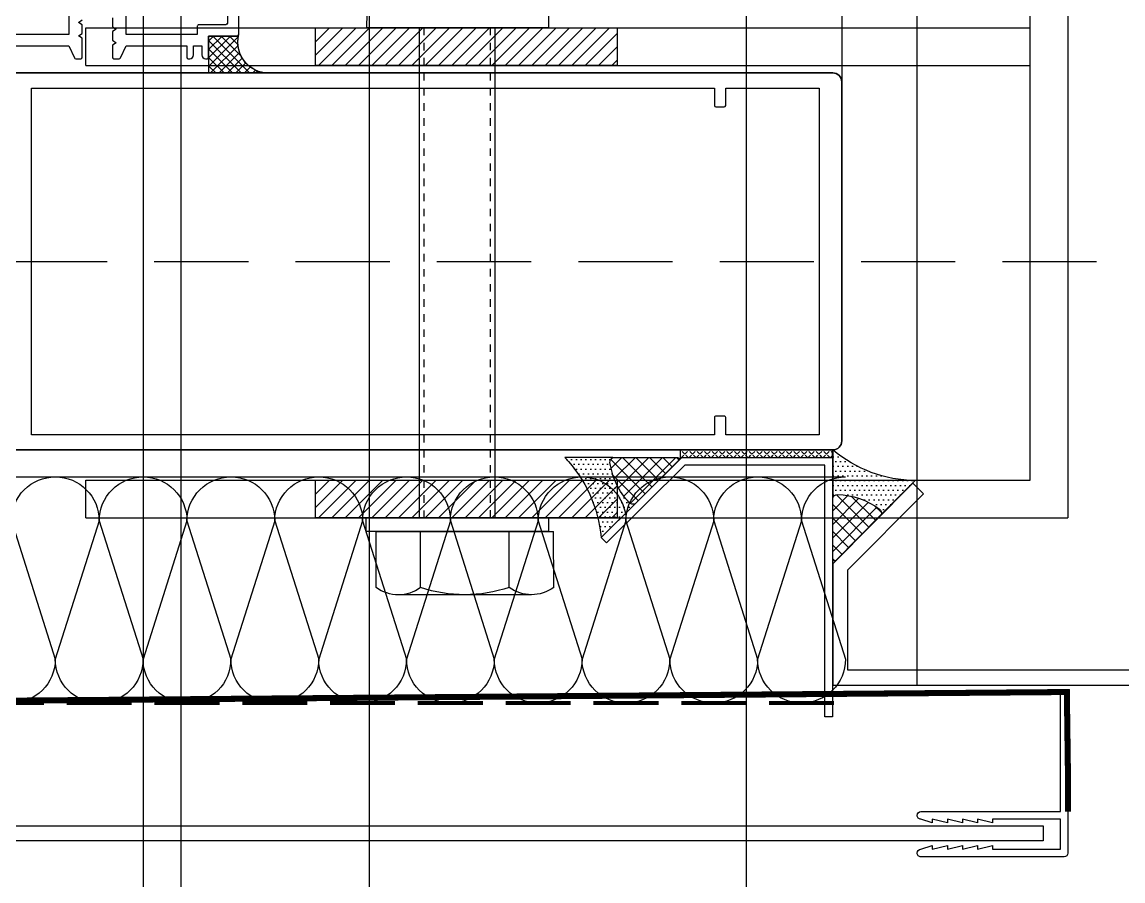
# Model space of a CAD drawing. Header units: inches. Extents: x 21 to 32698, y 13 to 3712.
# Drawn here: x 15024.6 to 15039.21, y 1659.49 to 1670.88 of the extents above; entities that cross this region are included whole.
import ezdxf

# ---------------------------------------------------------------- set-up
doc = ezdxf.new("R2010")
doc.units = ezdxf.units.IN
doc.header["$MEASUREMENT"] = 0
doc.set_wipeout_variables(frame=1)
for name, pattern in [('1+1 dbx a2$0$374_BLD_A1_BLOK_2$0$HIDDEN', [0.375, 0.25, -0.125]), ('HIDDEN', [9.524999999999995, 6.349999999999998, -3.174999999999998]), ('IMPORT-HIDDEN2', [47.625, 31.75, -15.875]), ('phl_center', [0.75, 0.4, -0.35]), ('phl_thick', [0])]:
    doc.linetypes.add(name, pattern=pattern)
for name, color, linetype, lineweight in [('Z_MİM_-KM-FLOR-FNSH', 8, 'Continuous', 25), ('Z_MİM_-KM-GLAZ', 8, 'Continuous', 25), ('Z_MİM_-KM-IZO-THERMAL', 8, 'Continuous', 25), ('Z_MİM_-KM-IZO-THERMAL-ROCKWOOL', 8, 'BATTING', 25), ('Z_MİM_-KM-PAINT', 8, 'Continuous', 25), ('Z_MİM_-KM-RAY-1', 8, 'IMPORT-HIDDEN2', 25), ('Z_MİM_-KM-WALL', 8, 'Continuous', 25), ('Z_MİM_-KM-WALL-PLASTER', 8, 'Continuous', 25), ('Z_MİM_2-0', 8, 'Continuous', 25), ('Z_MİM_Aksesuar', 8, 'Continuous', 25), ('Z_MİM_ALUMINIUM', 8, 'Continuous', 25), ('Z_MİM_MYM Taşyünü', 8, 'Continuous', 25), ('Z_MİM_MYM_alüminyum levha', 8, 'Continuous', 25), ('Z_MİM_MYM_butil mastik', 8, 'Continuous', 25), ('Z_MİM_MYM_galvaniz levha', 8, 'Continuous', 25), ('Z_MİM_MYM_MEMBRAN_', 8, 'HIDDEN', 25), ('Z_MİM_MYM_taşyünü', 8, 'Continuous', 25), ('Z_MİM_projection', 8, 'Continuous', 25)]:
    doc.layers.add(name, color=color, linetype=linetype, lineweight=lineweight)
doc.linetypes.add('BATTING', pattern='A,0.00254,-2.54,[134,ltypeshp.shx,S=2.54,R=0,X=-2.54,Y=0],-5.08,[134,ltypeshp.shx,S=2.54,R=180,X=2.54,Y=0],-2.54', length=10.16254)

# ---------------------------------------------------------------- blocks, each defined once
blk = doc.blocks.new('ANK-1')
h = blk.add_hatch()
h.set_pattern_fill('ANSI31', color=256, scale=10)
h.set_pattern_definition([(45, (-331289.2262129067, -110209.6467006204), (-0.8838834764831842, 0.8838834764831844), [])])
h.paths.add_polyline_path([(0, -99.81422165757976), (5, -99.81422165757976), (5, -59.81422165769618), (0, -59.81422165769618)])
h = blk.add_hatch()
h.set_pattern_fill('ANSI31', color=256, scale=10)
h.set_pattern_definition([(45, (-331229.2262129067, -110209.6467006204), (-0.8838834764831842, 0.8838834764831844), [])])
h.paths.add_polyline_path([(60, -99.81422165757976), (65, -99.81422165757976), (65, -59.81422165769618), (60, -59.81422165769618)])
for points in [[(68, 0), (0, 0)], [(0, -130.2737574382918), (0, 0)], [(5, -5), (200.0903069581836, -5), (200.0903069581836, 0)], [(0, -130.2737574382918), (5, -130.2737574382918), (5, -5)], [(60, -130.2737574382918), (60, -5)], [(65, -130.2737574382918), (65, -5)], [(60, -130.2737574382918), (65, -130.2737574382918)]]:
    blk.add_lwpolyline(points)
for points in [[(0, -99.81422165757976), (5, -99.81422165757976), (5, -59.81422165769618), (0, -59.81422165769618)], [(60, -99.81422165757976), (65, -99.81422165757976), (65, -59.81422165769618), (60, -59.81422165769618)]]:
    blk.add_lwpolyline(points, close=True)
at = {"layer": 'Z_MİM_projection', "linetype": 'phl_thick'}
for p, q in [((-9.221261513652276, -68.22300764545797, 2337909.680246), (-1.794810441322623, -68.22772703296505, 2337909.680246)), ((-1.809779819566755, -91.78361325885635, 2337909.680246), (-1.794810441322623, -68.22772703296505, 2337909.680246)), ((-10.19668847019784, -71.18033386638855, 2337909.680246), (-10.20789839769713, -88.82033030397724, 2337909.680246)), ((-9.244736662134526, -74.11196666210891, 2337909.680246), (-1.798552785767242, -74.11669858952519, 2337909.680246)), ((-2.58444342762e-05, -76.00566059863195), (65.01309957006013, -76.00511621008627, -4.17996780016e-05)), ((-2.58444342762e-05, -76.00566059863195), (65.01309957006013, -76.00511621008627, -4.17996780016e-05)), ((-9.252221351256594, -85.88990977499635, 2337909.680246), (-1.806037474889308, -85.8946417024126, 2337909.680246)), ((-0.0061076611746103, -86.00565816625021), (65.01982432510704, -86.00511370110327, -4.17996780016e-05)), ((-0.0061076611746103, -86.00565816625021), (65.01982432510704, -86.00511370110327, -4.17996780016e-05)), ((-9.236230891896412, -91.77889387134928, 2337909.680246), (-1.809779819566755, -91.78361325885635, 2337909.680246))]:
    blk.add_line(p, q, dxfattribs=at)
at = {"layer": 'Z_MİM_projection', "linetype": 'phl_center'}
for p, q in [((0, -76.60566047485919), (65.01312541449443, -76.6051160863135, -4.17996780016e-05)), ((0, -76.60566047485919), (65.01312541449443, -76.6051160863135, -4.17996780016e-05)), ((-0.0057263711933047, -85.40565828757825), (65.01939134602435, -85.40511382708792, -4.17996780016e-05)), ((-0.0057263711933047, -85.40565828757825), (65.01939134602435, -85.40511382708792, -4.17996780016e-05))]:
    blk.add_line(p, q, dxfattribs=at)
at = {"layer": 'Z_MİM_projection', "linetype": 'phl_thick'}
for points, elevation in [([(-1.810607254737988, -93.08566750667525), (-0.0106076183728874, -93.08681137708479), (0.0060166309121996, -68.92681665881537), (-1.793983004754409, -68.92567278887145)], 205305.1177836819), ([(66.8248940433841, -93.0298185487045), (65.02489451249129, -93.03111748560329), (65.0060166309122, -68.87112429656554), (66.80601616133936, -68.8698253602488)], 205305.1178254816)]:
    blk.add_lwpolyline(points, close=True, dxfattribs=dict(at, elevation=elevation))
at = {"layer": 'Z_MİM_projection', "linetype": 'phl_thick', "elevation": -2.846356230205853}
blk.add_lwpolyline([(0.0060166309121996, -68.92681665881537), (-1.793983004754409, -68.92567278887145), (-1.810607254737988, -93.08566750667525), (-0.0106076183728874, -93.08681137708479), (0.0015181412454695, -76.00566058931871)], dxfattribs=at)
at = {"layer": 'Z_MİM_projection', "linetype": 'phl_thick'}
for centre, radius, start, end in [((-5.216328043257816, -71.18349880352615, 2337909.680246), 4.980361432518003, 143.5277779248854, 216.1432099300165), ((8.366048513911664, -80.02641508518721, 2337909.680246), 18.56836026740153, 161.4555981063196, 198.4078361793734), ((-5.227537970989941, -88.82349524111488, 2337909.680246), 4.980361432518003, 143.7839690354237, 216.3994010416817)]:
    blk.add_arc(centre, radius, start, end, dxfattribs=at)
blk = doc.blocks.new('*U90')
at = {"layer": 'Z_MİM_MYM_butil mastik'}
h = blk.add_hatch(dxfattribs=at)
h.set_pattern_fill('DOTS', color=256, scale=0.3999999999999999, angle=179.999999999994, style=0)
h.set_pattern_definition([(180.0000000000027, (-119708.8850419417, -7601.351491775655), (-0.3175000000000661, -0.6349999999999671), [0, -0.6349999999999999])])
edge = h.paths.add_edge_path()
edge.add_arc((-11.20960187843653, 44.59321998062815), 17.46795769921748, 270.9768596078583, 309.9193008768398)
edge.add_line((-0.0002732359298523, 31.19618681779952), (-0.0001547438757594, 24.83853909078874))
edge.add_arc((-0.6166951220575374, 24.62570194672454), 0.652243580130869, 19.04528895110495, 91.47133484934685)
edge.add_arc((-0.3829530836027995, 15.52546987985733), 9.755477017288197, 91.47133482265848, 126.6192430261743)
edge.add_arc((-5.812981496494384, 22.83188147842602), 0.6522435800688209, 126.6192430222883, 199.0452889205304)
edge.add_line((-6.429521874731086, 22.61904433471107), (-10.91179782067998, 27.12780103561471))
h = blk.add_hatch(dxfattribs=at)
h.set_pattern_fill('ANSI37', color=256, scale=0.3999999999999999, angle=179.999999999994, style=0)
h.set_pattern_definition([(224.999999999994, (-119708.8850419417, -7601.351491775655), (0.8980256121068212, -0.8980256121070084), []), (314.999999999994, (-119708.8850419417, -7601.351491775655), (0.8980256121070084, 0.8980256121068212), [])])
edge = h.paths.add_edge_path()
edge.add_arc((-0.1921284182424453, 17.08889625591941), 0.6097956960646755, 256.3280097528247, 286.1228371821852)
edge.add_arc((-0.0315513830848092, 16.53339517647035), 0.0315514280523711, 286.1228374727204, 360.0010682557561)
edge.add_line((4.49620778e-08, 16.53339576473348), (-0.0001547438757594, 24.83853909078874))
edge.add_arc((-0.6166951220575374, 24.62570194672454), 0.652243580130869, 19.04528895110495, 91.47133484934685)
edge.add_arc((-0.3829530836027995, 15.52546987985733), 9.755477017288197, 91.47133482265848, 126.6192430261743)
edge.add_arc((-5.812981496494384, 22.83188147842602), 0.6522435800688209, 126.6192430222883, 199.0452889205304)
edge.add_line((-6.429521874731086, 22.61904433471107), (-0.3511799035801921, 16.50479224076388))
edge.add_arc((-0.3288040618922968, 16.52703666374061), 0.0315514285700304, 224.8312489676471, 256.3280079857615)
h = blk.add_hatch(dxfattribs=at)
h.set_pattern_fill('DOTS', color=256, scale=0.3999999999999999, angle=179.999999999994, style=0)
h.set_pattern_definition([(180.0000000000027, (-119649.0470789313, -7567.459113215182), (-0.3175000000000661, -0.6349999999999671), [0, -0.6349999999999999])])
edge = h.paths.add_edge_path()
edge.add_arc((-91.16591395672143, 12.16483940356704), 17.46795770043746, 316.1456089793835, 355.0880502483649)
edge.add_line((-73.76210803396464, 10.66915038933712), (-69.25326779505674, 6.186958477438095))
edge.add_arc((-69.53700059796616, 5.599661802619226), 0.65224358003751, 64.21403827780905, 136.6400841760512)
edge.add_arc((-62.91844756813874, -0.6504273837768939), 9.755477019126266, 136.6400841931632, 171.7879923966791)
edge.add_arc((-71.92833934795188, 0.6498453468897833), 0.6522435794049857, 171.7879924308638, 244.2140383291066)
edge.add_line((-72.21207215006035, 0.0625486723864226), (-78.56971987858456, 0.0625486712229294))
h = blk.add_hatch(dxfattribs=at)
h.set_pattern_fill('ANSI37', color=256, scale=0.3999999999999999, angle=179.999999999994, style=0)
h.set_pattern_definition([(224.999999999994, (-119649.0470789313, -7567.459113215182), (0.8980256121068212, -0.8980256121070084), []), (314.999999999994, (-119649.0470789313, -7567.459113215182), (0.8980256121070084, 0.8980256121068212), [])])
edge = h.paths.add_edge_path()
edge.add_arc((-63.8926727236339, 0.5871514771019375), 0.6097956961693676, 301.4967590186635, 331.291586448024)
edge.add_arc((-63.3855087641325, 0.3093905151670904), 0.0315514278950378, 331.2915863974236, 405.1698171804559)
edge.add_line((-63.36326475800055, 0.3317667702920634), (-69.25326779505674, 6.186958477438095))
edge.add_arc((-69.53700059796616, 5.599661802619226), 0.65224358003751, 64.21403827780905, 136.6400841760512)
edge.add_arc((-62.91844756813874, -0.6504273837768939), 9.755477019126266, 136.6400841931632, 171.7879923966791)
edge.add_arc((-71.92833934795188, 0.6498453468897833), 0.6522435794049857, 171.7879924308638, 244.2140383291066)
edge.add_line((-72.21207215006035, 0.0625486723864226), (-63.59056881254115, 0.0625486723855274))
edge.add_arc((-63.59056881149442, 0.09410009955684), 0.0315514271713126, 269.9999980991937, 301.4967571173082)
at = {"layer": 'Z_MİM_MYM_butil mastik', "linetype": 'ByBlock'}
for points in [[(-10.91179782067998, 27.12780103561471, 0.1715728752538103), (-0.0002732359298523, 31.19618681779952), (-0.0001547438757594, 24.83853909078874, 0.3269761739833912), (-0.6334426599520833, 25.27773047968641, 0.1545754467472077), (-6.202041185667343, 23.35538338482334, 0.3269761739833912), (-6.429521874731086, 22.61904433471107)], [(-0.336261658321452, 16.49637925190743, 0.1307418539094575), (-0.0227896276370994, 16.50308471204602, 0.3340046227781613), (4.49620778e-08, 16.53339576473348), (-0.0001547438757594, 24.83853909078874, 0.3269761739833912), (-0.6334426599520833, 25.27773047968641, 0.1545754467472077), (-6.202041185667343, 23.35538338482334, 0.3269761739833912), (-6.429521874731086, 22.61904433471107), (-0.3511799035801921, 16.50479224076388, 0.1383023479854788)], [(-78.56971987858456, 0.0625486712229294, 0.1715728752538103), (-73.76210803396464, 10.66915038933712), (-69.25326779505674, 6.186958477438095, 0.3269761739833912), (-70.01121767153934, 6.047478567414663, 0.1545754467472077), (-72.57389502923506, 0.7430094453292115, 0.3269761739833912), (-72.21207215006035, 0.0625486723864226)], [(-63.57408475873564, 0.0671971524842202, 0.1307418539094575), (-63.35783577545115, 0.2942347143087429, 0.3340046227781613), (-63.36326475800055, 0.3317667702920634), (-69.25326779505674, 6.186958477438095, 0.3269761739833912), (-70.01121767153934, 6.047478567414663, 0.1545754467472077), (-72.57389502923506, 0.7430094453292115, 0.3269761739833912), (-72.21207215006035, 0.0625486723864226), (-63.59056881254115, 0.0625486723855274, 0.1383023479854788)]]:
    blk.add_lwpolyline(points, format="xyb", close=True, dxfattribs=at)
at = {"layer": 'Z_MİM_MYM_galvaniz levha'}
blk.add_lwpolyline([(-12.02489728082096, 25.36672332192785, -0.4142135648179192), (-12.02489686498544, 25.36686474186382), (-10.6066727286402, 26.77677266075275, -0.4142135272009682), (-10.60653130788932, 26.77677224468439), (-9.21752155e-08, 16.10767933571601), (0, 0), (-63.15547781854434, 5.78962042612e-05, 0.6671158378237328), (-63.15554873689585, -0.0001126056760865), (-73.76217895254885, 10.66907988751973, -0.4142135271788126), (-73.76217853659696, 10.66922130838702), (-72.34388348178383, 12.07919972839485), (-62.32384397319994, 2.000057896204173), (-1.999999999999791, 2.000000000000206), (-2.0000000921753, 15.28269515707069), (-12.02489728082096, 25.36672332192785)], format="xyb", dxfattribs=at)
blk = doc.blocks.new('*U160')
at = {"layer": 'Z_MİM_MYM_taşyünü'}
for p, q in [((-105.8071746362301, 5.823475149623675), (-99.98369943359829, 24.17652488438517)), ((-94.16022433590136, 5.823475149623675), (-99.98369939982632, 24.17652488438517)), ((-94.16022433623012, 5.823475149623675), (-88.33674913359827, 24.17652488438517)), ((-82.51327403590135, 5.823475149623675), (-88.33674909982629, 24.17652488438517)), ((-82.51327403623013, 5.823475149623675), (-76.6897988335983, 24.17652488438517)), ((-70.86632373590135, 5.823475149623675), (-76.68979879982632, 24.17652488438517)), ((-70.86632373623013, 5.823475149623675), (-65.04284853359829, 24.17652488438517)), ((-59.21937343590134, 5.823475149623675), (-65.04284849982632, 24.17652488438517)), ((-59.21937343623014, 5.823475149623675), (-53.39589823359829, 24.17652488438517)), ((-47.57242313590134, 5.823475149623675), (-53.39589819982632, 24.17652488438517)), ((-47.57242313623011, 5.823475149623675), (-41.74894793359828, 24.17652488438517)), ((-35.92547283590135, 5.823475149623675), (-41.74894789982632, 24.17652488438517)), ((-35.92547283623014, 5.823475149623675), (-30.10199763359829, 24.17652488438517)), ((-24.27852253590135, 5.823475149623675), (-30.10199759982632, 24.17652488438517)), ((-24.27852253623013, 5.823475149623675), (-18.45504733359829, 24.17652488438517)), ((-12.63157223590136, 5.823475149623675), (-18.45504729982633, 24.17652488438517)), ((-12.63157223623014, 5.823475149623675), (-6.8080970335983, 24.17652488438517)), ((-0.9846219359013446, 5.823475149623675), (-6.808096999826316, 24.17652488438517)), ((-0.9846219362301271, 5.823475149623675), (4.838853266401712, 24.17652488438517)), ((-111.630649768428, 1.70044245e-08), (-99.98369950370319, 1.70044245e-08)), ((-99.98369946842807, 1.70044245e-08), (-88.33674920370318, 1.70044245e-08)), ((-88.33674916842806, 1.70044245e-08), (-76.68979890370318, 1.70044245e-08)), ((-76.68979886842806, 1.70044245e-08), (-65.04284860370318, 1.70044245e-08)), ((-65.04284856842806, 1.70044245e-08), (-53.39589830370318, 1.70044245e-08)), ((-53.39589826842805, 1.70044245e-08), (-41.74894800370319, 1.70044245e-08)), ((-41.74894796842806, 1.70044245e-08), (-30.1019977037032, 1.70044245e-08)), ((-30.10199766842806, 1.70044245e-08), (-18.45504740370319, 1.70044245e-08)), ((-18.45504736842807, 1.70044245e-08), (-6.808097103703204, 1.70044245e-08)), ((-6.808097068428053, 1.70044245e-08), (4.838853196296809, 1.70044245e-08))]:
    blk.add_line(p, q, dxfattribs=at)
at = {"layer": 'Z_MİM_MYM_taşyünü', "const_width": 0.5}
for points in [[(-110.1306496990748, 30.00000001700442), (-101.4836994343497, 30.00000001700442)], [(-98.48369939907485, 30.00000001700442), (-89.83674913434976, 30.00000001700442)], [(-86.83674909907486, 30.00000001700442), (-78.18979883434976, 30.00000001700442)], [(-75.18979879907484, 30.00000001700442), (-66.54284853434976, 30.00000001700442)], [(-63.54284849907485, 30.00000001700442), (-54.89589823434974, 30.00000001700442)], [(-51.89589819907485, 30.00000001700442), (-43.24894793434974, 30.00000001700442)], [(-40.24894789907484, 30.00000001700442), (-31.60199763434976, 30.00000001700442)], [(-28.60199759907485, 30.00000001700442), (-19.95504733434976, 30.00000001700442)], [(-16.95504729907486, 30.00000001700442), (-8.308097034349771, 30.00000001700442)], [(-5.308096999074847, 30.00000001700442), (3.338853265650242, 30.00000001700442)]]:
    blk.add_lwpolyline(points, dxfattribs=at)
at = {"layer": 'Z_MİM_MYM_taşyünü'}
for centre, start, end in [((-105.8071745668817, 24.17652488447246), 359.9999999983325, 89.99999999833248), ((-94.16022426654268, 24.17652488447246), 90.00000000166754, 180.0000000016671), ((-94.1602242668817, 24.17652488447246), 359.9999999983325, 89.99999999833248), ((-82.5132739665427, 24.17652488447246), 90.00000000166754, 180.0000000016671), ((-82.5132739668817, 24.17652488447246), 359.9999999983325, 89.99999999833248), ((-70.8663236665427, 24.17652488447246), 90.00000000166754, 180.0000000016671), ((-70.8663236668817, 24.17652488447246), 359.9999999983325, 89.99999999833248), ((-59.21937336654268, 24.17652488447246), 90.00000000166754, 180.0000000016671), ((-59.2193733668817, 24.17652488447246), 359.9999999983325, 89.99999999833248), ((-47.57242306654268, 24.17652488447246), 90.00000000166754, 180.0000000016671), ((-47.57242306688168, 24.17652488447246), 359.9999999983325, 89.99999999833248), ((-35.92547276654268, 24.17652488447246), 90.00000000166754, 180.0000000016671), ((-35.92547276688171, 24.17652488447246), 359.9999999983325, 89.99999999833248), ((-24.27852246654268, 24.17652488447246), 90.00000000166754, 180.0000000016671), ((-24.2785224668817, 24.17652488447246), 359.9999999983325, 89.99999999833248), ((-12.63157216654269, 24.17652488447246), 90.00000000166754, 180.0000000016671), ((-12.63157216688171, 24.17652488447246), 359.9999999983325, 89.99999999833248), ((-0.9846218665426818, 24.17652488447246), 90.00000000166754, 180.0000000016671), ((-0.984621866881696, 24.17652488447246), 359.9999999983325, 89.99999999833248), ((-99.9836995035338, 5.823475149536363), 179.9999999983324, 269.9999999983325), ((-99.98369946859766, 5.823475149536363), 270.0000000016675, 1.6675267e-09), ((-88.33674920353378, 5.823475149536363), 179.9999999983324, 269.9999999983325), ((-88.33674916859768, 5.823475149536363), 270.0000000016675, 1.6675267e-09), ((-76.6897989035338, 5.823475149536363), 179.9999999983324, 269.9999999983325), ((-76.68979886859769, 5.823475149536363), 270.0000000016675, 1.6675267e-09), ((-65.04284860353378, 5.823475149536363), 179.9999999983324, 269.9999999983325), ((-65.04284856859768, 5.823475149536363), 270.0000000016675, 1.6675267e-09), ((-53.39589830353379, 5.823475149536363), 179.9999999983324, 269.9999999983325), ((-53.39589826859768, 5.823475149536363), 270.0000000016675, 1.6675267e-09), ((-41.7489480035338, 5.823475149536363), 179.9999999983324, 269.9999999983325), ((-41.74894796859766, 5.823475149536363), 270.0000000016675, 1.6675267e-09), ((-30.1019977035338, 5.823475149536363), 179.9999999983324, 269.9999999983325), ((-30.10199766859768, 5.823475149536363), 270.0000000016675, 1.6675267e-09), ((-18.4550474035338, 5.823475149536363), 179.9999999983324, 269.9999999983325), ((-18.45504736859769, 5.823475149536363), 270.0000000016675, 1.6675267e-09), ((-6.808097103533809, 5.823475149536363), 179.9999999983324, 269.9999999983325), ((-6.808097068597674, 5.823475149536363), 270.0000000016675, 1.6675267e-09), ((4.838853196466203, 5.823475149536363), 179.9999999983324, 269.9999999983325)]:
    blk.add_arc(centre, 5.823475132531942, start, end, dxfattribs=at)
blk = doc.blocks.new('asffgdf')
at = {"layer": 'Z_MİM_Aksesuar', "linetype": 'ByBlock'}
h = blk.add_hatch(dxfattribs=at)
h.set_pattern_fill('ANSI37', color=256, scale=0.025, style=0)
h.set_pattern_definition([(44.99999999999999, (7.773603282410475, 272.3541238804056), (-0.0561266007566822, 0.0561266007566822), []), (135, (7.773603282410475, 272.3541238804056), (-0.0561266007566822, -0.0561266007566822), [])])
edge = h.paths.add_edge_path()
edge.add_line((18212.36227639932, -546.8022894958624), (18212.36227639932, -546.0594198061983))
edge.add_arc((18212.77177066928, -546.0007628714256), 0.413674017949525, 188.1517323295942, 282.6464048788239)
edge.add_arc((18212.87128229164, -546.4222894958691), 0.0199999999924376, 116.565742459379, 179.9999999674311)
edge.add_line((18212.85128229165, -546.4222894958577), (18212.85128229165, -546.8022894958624))
edge.add_line((18212.85128229165, -546.8022894958624), (18212.36227639932, -546.8022894958624))
blk.add_line((18212.85128229165, -546.8022894958624), (18212.36227639932, -546.8022894958624))
blk.add_lwpolyline([(18212.36227639932, -546.8022894958624), (18212.36227639932, -546.0594198061983, 0.4373812801090665), (18212.86233780391, -546.4044010599711, 0.2840757840010717), (18212.85128229165, -546.4222894958577), (18212.85128229165, -546.8022894958624)], format="xyb", close=True)
blk.add_arc((18212.77177066928, -546.0007628714332), 0.4136740179467476, 171.8482676725355, 283.9193375964677)
at = {"layer": 'Z_MİM_ALUMINIUM'}
for points in [[(18212.72128229166, -549.8822894958676), (18212.72128229166, -548.6572894958656), (18212.56276635093, -548.5826937590384, -0.290521540083673), (18212.55128229165, -548.5645973849925), (18212.55128229165, -548.4972894958584, -0.4142135623730951), (18212.57128229166, -548.4772894958616), (18212.82128229166, -548.4772894958616), (18212.85313580469, -548.5272894958609), (18212.88498931774, -548.4772894958616), (18213.00128229165, -548.4772894958616), (18213.0331358047, -548.5272894958609), (18213.06498931773, -548.4772894958616)], [(18213.09128229165, -548.0772894958602), (18212.97498931773, -548.0772894958602), (18212.9431358047, -548.0272894958609), (18212.91128229166, -548.0772894958602), (18212.79498931774, -548.0772894958602), (18212.76313580469, -548.0272894958609), (18212.73128229166, -548.0772894958602), (18212.57128229166, -548.0772894958602, -0.4142135623730951), (18212.55128229165, -548.057289495867), (18212.55128229165, -547.9899816067293, -0.2905215400836685), (18212.56276635092, -547.9718852326616), (18212.72128229166, -547.8972894958562), (18212.72128229166, -547.0922894958524), (18212.57128229166, -547.0922894958524, -0.4142135623730951), (18212.55128229165, -547.0722894958554), (18212.55128229165, -547.0522894958624, -0.4142135623730951), (18212.60128229165, -547.002289495863), (18212.72128229166, -547.002289495863), (18212.72128229166, -546.8922894958516), (18212.60128229165, -546.8922894958516, -0.4142135623730951), (18212.55128229165, -546.8422894958524), (18212.55128229165, -546.8222894958556, -0.4142135623730951), (18212.57128229166, -546.8022894958624), (18212.85128229165, -546.8022894958624), (18212.85128229165, -546.4222894958577, -0.4142135623730951), (18212.87128229166, -546.4022894958609), (18215.9729980204, -546.4022894958609, -0.198912367379658)]]:
    blk.add_lwpolyline(points, format="xyb", dxfattribs=at)
for points in [[(18212.87128232802, -547.897289396321), (18213.72128218795, -547.897289396321), (18213.72128218795, -546.9522894183747), (18213.59128223772, -546.9522894764915, -0.6681806440911171), (18213.57714014924, -546.9181473965175), (18213.71814894399, -546.7771385086336, 0.1989169699625569), (18213.72128222907, -546.7695740846568), (18213.72128222907, -546.5722894515957, 0.4142122108601888), (18213.70128223756, -546.5522894600972), (18213.02128224695, -546.5522894600972, 0.4142121587943441), (18213.00128225544, -546.5722894515957), (18213.00128225544, -546.9322894849931, -0.414213648813384), (18212.98128226393, -546.9522894764915), (18212.87128232802, -546.9522894183747)], [(18213.45128208781, -549.8722894872182), (18213.45128220404, -549.7022894727662, -0.4142133926594756), (18213.5512822547, -549.6022895152337), (18213.72128218795, -549.6022895733468), (18213.72128218795, -548.657289409136), (18212.87128232802, -548.657289409136), (18212.87128232802, -549.6022895733468), (18213.05128228078, -549.6022895152337, -0.6837047465800318), (18213.06480884229, -549.6370215154377), (18212.88422907753, -549.8028254933081, 0.6837056613236574), (18212.91128224711, -549.8722894937157)]]:
    blk.add_lwpolyline(points, format="xyb", close=True, dxfattribs=at)
blk = doc.blocks.new('-KM-AL2 210_900')
blk.add_wipeout([(1434.2586858923214, 1419.9984443482087), (1434.258685892317, 1217.755859651912), (1415.603686079591, 1217.755859651912), (1415.6036860795912, 1421.9728942789698), (1434.2733305532627, 1422.1837996872691)])
h = blk.add_hatch()
h.set_pattern_fill('ANGLE', color=256, scale=0.01, angle=44.99547212077964)
h.set_pattern_definition([(44.99547212077962, (512.5093396952872, -10366.78018815347), (-0.0493875052864117, 0.0493953117368913), [0.0508, -0.01905]), (134.9954721207796, (512.5093396952872, -10366.78018815347), (-0.0493953117368913, -0.0493875052864117), [0.0508, -0.01905])])
h.paths.add_polyline_path([(1431.149327785938, 1223.051337458153), (1431.149331527259, 1223.151337458057), (1429.128047089148, 1223.151315815081), (1429.128043347897, 1223.05131581517)])
at = {"layer": 'Z_MİM_2-0'}
h = blk.add_hatch(dxfattribs=at)
h.set_pattern_fill('DOTS', color=256, scale=0.04, angle=-180.0000000000015, style=0)
h.set_pattern_definition([(180, (-10539.52320876497, 623.4932729287383), (-0.0317500000000018, -0.0634999999999991), [0, -0.0635])])
edge = h.paths.add_edge_path()
edge.add_arc((1426.338851761313, 1221.841086741936), 1.746795770041924, 4.911949751668828, 43.85439102065038, ccw=False)
edge.add_line((1428.079232353587, 1221.99065564336), (1428.530116377477, 1222.43887483457))
edge.add_arc((1428.501743097254, 1222.497604502101), 0.0652243580189797, 223.3599157515587, 295.7859616498071, ccw=False)
edge.add_arc((1429.163598399987, 1223.122613420712), 0.9755477017262524, 188.2120076073372, 223.3599158108528, ccw=False)
edge.add_arc((1428.262609222272, 1222.99258614767), 0.0652243580217731, 115.7859617186709, 188.2120076169099, ccw=False)
edge.add_line((1428.234235941977, 1223.05131581517), (1427.598471169124, 1223.05131581517))
at = {"layer": 'Z_MİM_MYM_butil mastik'}
h = blk.add_hatch(dxfattribs=at)
h.set_pattern_fill('ANSI37', color=256, scale=0.04, angle=-180.0000000000015, style=0)
h.set_pattern_definition([(224.9999999999984, (-10539.52320876497, 623.4932729287383), (0.0898025612106891, -0.089802561210694), []), (314.9999999999983, (-10539.52320876497, 623.4932729287383), (0.089802561210694, 0.0898025612106891), [])])
edge = h.paths.add_edge_path()
edge.add_arc((1429.066175884544, 1222.998855534624), 0.0609795696512817, 28.70841346253519, 58.50324089189593, ccw=False)
edge.add_arc((1429.116892280581, 1223.026631630771), 0.0031551427693414, -45.16981741337497, 28.708413369641278, ccw=False)
edge.add_line((1429.119116681171, 1223.024394005264), (1428.530116377477, 1222.43887483457))
edge.add_arc((1428.501743097254, 1222.497604502101), 0.0652243580189797, 223.3599157515587, 295.7859616498071, ccw=False)
edge.add_arc((1429.163598399987, 1223.122613420712), 0.9755477017262524, 188.2120076073372, 223.3599158108528, ccw=False)
edge.add_arc((1428.262609222272, 1222.99258614767), 0.0652243580217731, 115.7859617186709, 188.2120076169099, ccw=False)
edge.add_line((1428.234235941977, 1223.05131581517), (1429.096386275717, 1223.05131581517))
edge.add_arc((1429.096386275672, 1223.048160672343), 0.0031551428269836, 58.50324015606219, 89.99999917420212, ccw=False)
at = {"linetype": '1+1 dbx a2$0$374_BLD_A1_BLOK_2$0$HIDDEN', "ltscale": 5}
blk.add_line((1409.028236873574, 1225.651238770089), (1434.998096465597, 1225.651238770067), dxfattribs=at)
at = {"elevation": 0.0016274945012187}
blk.add_lwpolyline([(1431.149327785147, 1223.05131581517), (1431.149331526398, 1223.151315815081), (1429.128047089148, 1223.151315815081), (1429.128043347897, 1223.05131581517)], close=True, dxfattribs=at)
blk.add_lwpolyline([(1432.273330553258, 1217.805859651915, -0.4112603993836938), (1432.32282589952, 1217.855857105093), (1432.473330553258, 1217.905859651913), (1432.473330553258, 1217.85585965191), (1432.673330553258, 1217.905859651913), (1432.673330553258, 1217.85585965191), (1432.873330553258, 1217.905859651913), (1432.873330553258, 1217.85585965191), (1433.073330553258, 1217.905859651913), (1433.073330553258, 1217.85585965191), (1433.273330553257, 1217.905859651913), (1433.273330553257, 1217.85585965191), (1434.173330553258, 1217.85585965191), (1434.173330553258, 1218.255859651912), (1433.273330553257, 1218.255859651912), (1433.273330553257, 1218.205859651909), (1433.073330553258, 1218.255859651912), (1433.073330553258, 1218.205859651909), (1432.873330553258, 1218.255859651912), (1432.873330553258, 1218.205859651909), (1432.673330553258, 1218.255859651912), (1432.673330553258, 1218.205859651909), (1432.473330553258, 1218.255859651912), (1432.473330553258, 1218.205859651909), (1432.322830553257, 1218.255859651912, -0.4142135623730951), (1432.273330553258, 1218.30535965192), (1432.273330553258, 1218.305859651915, -0.4142135623730951), (1432.323330553258, 1218.35585965191), (1434.173330553258, 1218.35585965191), (1434.173330553258, 1219.905859651913, -0.4142135623730951), (1434.223330553258, 1219.955859651909), (1434.223330553258, 1219.955859651909, -0.4142135623730951), (1434.273330553257, 1219.905859651913), (1434.273330553257, 1217.805859651915, -0.4142135623730951), (1434.223330553258, 1217.755859651912), (1432.322830553257, 1217.755859651912, -0.4142135623730951), (1432.273330553258, 1217.80535965192)], format="xyb", close=True)
at = {"layer": 'Z_MİM_-KM-FLOR-FNSH', "ltscale": 0.15}
blk.add_line((1432.273330553196, 1220.031625201798, 0.0016274945012187), (1432.273330553202, 1420.031625201798, 0.0016274945012187), dxfattribs=at)
at = {"layer": 'Z_MİM_-KM-RAY-1', "ltscale": 0.15}
blk.add_line((1434.273354026835, 1419.931880776752), (1434.273354026835, 1220.131747071613), dxfattribs=at)
at = {"layer": 'Z_MİM_-KM-WALL'}
blk.add_line((1434.273330553296, 1220.031625201798), (1454.273330553296, 1220.031625201798), dxfattribs=at)
at = {"layer": 'Z_MİM_ALUMINIUM', "elevation": 0.0016274945012187}
blk.add_lwpolyline([(1431.273330553263, 1414.288420569046), (1431.273330553142, 1225.651238770046)], dxfattribs=at)
at = {"layer": 'Z_MİM_ALUMINIUM', "linetype": 'ByBlock'}
for points in [[(1419.293330553253, 1223.151238770184), (1431.153330553262, 1223.15123877014, 0.4142135623730951), (1431.273330553257, 1223.271238770136), (1431.273330553258, 1228.031238770116, 0.4142135623730951), (1431.153330553263, 1228.15123877014), (1419.293330553253, 1228.151238770184, 0.4142135623730951)], [(1419.293330553253, 1228.151238770184), (1431.153330553263, 1228.15123877014, -0.4142135623730951), (1431.273330553258, 1228.031238770116), (1431.273330553257, 1223.271238770136, -0.4142135623730951), (1431.153330553262, 1223.15123877014), (1419.293330553253, 1223.151238770184, -0.4142135623730951)]]:
    blk.add_lwpolyline(points, format="xyb", dxfattribs=at)
at = {"layer": 'Z_MİM_ALUMINIUM'}
blk.add_lwpolyline([(1429.733330561603, 1227.951238774516), (1430.973330690337, 1227.951238774516), (1430.973330690337, 1223.351238765619), (1429.733330561602, 1223.351238765619), (1429.733330561602, 1223.581238713519, 0.4142135623730951), (1429.713330561595, 1223.601238713421), (1429.603331002684, 1223.601238713421, 0.4142135623730951), (1429.583331002677, 1223.581238713519), (1429.583331002677, 1223.351238765619), (1420.523330702258, 1223.35123876567), (1420.523330702258, 1227.95123877456), (1429.583331002677, 1227.951238774516), (1429.583331002677, 1227.721238826711, 0.4142135623730951), (1429.603331002684, 1227.701238826714), (1429.713330561595, 1227.701238826714, 0.4142135623730951), (1429.733330561603, 1227.721238826711)], format="xyb", close=True, dxfattribs=at)
at = {"layer": 'Z_MİM_MYM_alüminyum levha', "elevation": 0.0016274945012187}
blk.add_lwpolyline([(1433.942818220085, 1217.966755060206, 0.4142135623687288), (1433.942808220195, 1217.966765060209), (1429.33157450794, 1217.966765060209), (1415.803696075871, 1217.966765060209, -0.4142135623730951), (1415.603686075981, 1218.166775056586), (1415.603686075981, 1224.732861485547), (1415.803686075981, 1224.732861485547), (1415.803686075981, 1218.166775060217, 0.4142135623730951), (1415.803696075871, 1218.166765060214), (1429.33157450794, 1218.166765060214), (1433.942808220195, 1218.166765060214, -1.24992375122e-05), (1433.942818220085, 1218.166765060214), (1433.942818220085, 1217.966765060209)], format="xyb", dxfattribs=at)
at = {"layer": 'Z_MİM_MYM_butil mastik', "linetype": 'ByBlock', "elevation": 0.0016274945012187}
for points in [[(1427.598471169124, 1223.05131581517, -0.1715728752538103), (1428.079232353587, 1221.99065564336), (1428.530116377477, 1222.43887483457, -0.3269761739833912), (1428.454321389829, 1222.452822825671, -0.1545754467472077), (1428.198053654071, 1222.98326973776, -0.3269761739833912), (1428.234235941977, 1223.05131581517)], [(1429.098034681133, 1223.050850967065, -0.1307418539094575), (1429.119659579438, 1223.028147210836, -0.3340046227781613), (1429.119116681171, 1223.024394005264), (1428.530116377477, 1222.43887483457, -0.3269761739833912), (1428.454321389829, 1222.452822825671, -0.1545754467472077), (1428.198053654071, 1222.98326973776, -0.3269761739833912), (1428.234235941977, 1223.05131581517), (1429.096386275717, 1223.05131581517, -0.1383023479854788)]]:
    blk.add_lwpolyline(points, format="xyb", close=True, dxfattribs=at)
at = {"layer": 'Z_MİM_MYM_galvaniz levha', "elevation": 0.0016274945012187}
blk.add_lwpolyline([(1431.149327785147, 1219.612055569891), (1431.049327785123, 1219.612055569891), (1431.049327785123, 1222.951315815076), (1429.190576994079, 1222.951315815076), (1428.152913848541, 1221.919737344662), (1428.082418452643, 1221.990648551571, -0.4142135623730951), (1428.082418494227, 1221.990662693566), (1429.149327785112, 1223.05131581517), (1431.149327785147, 1223.05131581517)], format="xyb", close=True, dxfattribs=at)
at = {"layer": 'Z_MİM_MYM_MEMBRAN_', "ltscale": 20, "const_width": 0.0800000000000001}
blk.add_lwpolyline([(1415.803686075981, 1224.568475041105), (1415.803686075981, 1222.868475041101), (1416.351251275474, 1219.794997136112), (1416.351251275474, 1219.794997136112), (1434.258685892317, 1219.941214990995), (1434.273330553257, 1218.855859651932), (1434.273330553257, 1218.355859651932)], dxfattribs=at)
at = {"zscale": 0.1}
for name, p, xscale, yscale, rotation in [('ANK-1', (1434.273330553263, 1222.251238770134), -0.1, 0.1, 270), ('*U90', (1431.153303229667, 1220.031620088364), -0.1000000000000001, 0.1000000000000001, 359.9999999999984)]:
    blk.add_blockref(name, p, dxfattribs=dict(at, xscale=xscale, yscale=yscale, rotation=rotation))
at = {"xscale": -1, "rotation": 270}
blk.add_blockref('asffgdf', (1969.675621107788, -16984.21103762914), dxfattribs=at)
at = {"layer": 'Z_MİM_MYM Taşyünü', "xscale": -0.1, "yscale": 0.1, "zscale": 0.1, "rotation": 180}
blk.add_blockref('*U160', (1430.837835697769, 1222.794997137815), dxfattribs=at)

msp = doc.modelspace()

# ---------------------------------------------------------------- block references
at = {"layer": 'Z_MİM_-KM-GLAZ'}
msp.add_blockref('-KM-AL2 210_900', (13604.20586304689, 442.0581501718204), dxfattribs=at)

# ---------------------------------------------------------------- next in the draw order: linework, layer by layer
at = {"layer": 'Z_MİM_-KM-IZO-THERMAL'}
msp.add_lwpolyline([(18844.21428795201, 969.5831087493367), (17329.21380157811, 969.5831087493367), (17329.21380157811, 999.5831087493368), (16654.21327705724, 999.5831087493368), (16654.21327705724, 969.5831009268891), (15319.21404953344, 969.5831009268891), (15319.21404953344, 1624.583169546073), (15029.21424036908, 1624.583169546073), (15029.21481028035, 2594.584265079447), (18844.21428795201, 2594.584265079447)], close=True, dxfattribs=at)
at = {"layer": 'Z_MİM_-KM-IZO-THERMAL-ROCKWOOL', "ltscale": 0.45}
msp.add_lwpolyline([(18839.21428795201, 974.5831087493368), (17334.21380157811, 974.5831087493368), (17334.21380157811, 1004.583108749337), (16649.21327705724, 1004.583108749337), (16649.21327705724, 974.5831009268894), (15324.21404953344, 974.5831009268894), (15324.21404953344, 1629.583169546074), (15034.21424330676, 1629.583169546074), (15034.21480734267, 2589.584265079447), (18839.21428795201, 2589.584265079447)], close=True, dxfattribs=at)
at = {"layer": 'Z_MİM_-KM-PAINT'}
msp.add_lwpolyline([(18847.21428795201, 966.5831087493367), (17326.21380157811, 966.5831087493367), (17326.21380157811, 996.5831087493366), (16657.21327705724, 996.5831087493366), (16657.21327705724, 966.5831009268892), (15316.21404953344, 966.5831009268892), (15316.21404953344, 1621.583169546074), (15026.21423860647, 1621.583169546074), (15026.21481204296, 2597.584265079448), (18847.21428795201, 2597.584265079448)], close=True, dxfattribs=at)
at = {"layer": 'Z_MİM_-KM-WALL-PLASTER'}
msp.add_lwpolyline([(18846.71428795201, 967.0831087493366), (17326.71380157811, 967.0831087493366), (17326.71380157811, 997.0831087493367), (16656.71327705724, 997.0831087493367), (16656.71327705724, 967.0831009268892), (15316.71404953343, 967.0831009268892), (15316.71404953343, 1622.083169546074), (15026.71423890024, 1622.083169546074), (15026.71481174919, 2597.084265079447), (18846.71428795201, 2597.084265079447)], close=True, dxfattribs=at)

doc.saveas('drawing.dxf')
